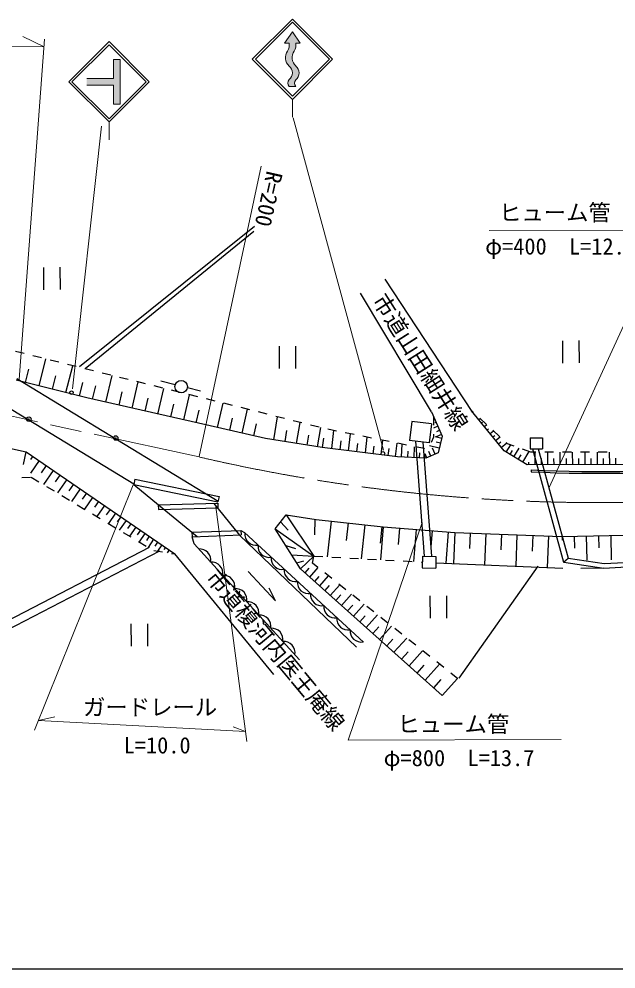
# Model space of a CAD drawing. Units: millimetres, scale not verified. Extents: x 40000 to 680000, y 20000 to 380000.
# Drawn here: x 197178 to 263956, y 205000 to 311354 of the extents above; entities that cross this region are included whole.
import ezdxf
from ezdxf.enums import TextEntityAlignment as Align

# ---------------------------------------------------------------- set-up
doc = ezdxf.new("R2010")
doc.units = ezdxf.units.MM
doc.header["$LTSCALE"] = 1000
doc.header["$PDMODE"] = 32
doc.header["$PDSIZE"] = 500
doc.linetypes.add('CHAIN', pattern=[18.5, 12, -1.5, 3.5, -1.5])
for name, color, linetype, lineweight in [('M-BGD', 7, 'Continuous', 25), ('M-BMK', 2, 'CHAIN', 13), ('M-STR-HTXT', 7, 'Continuous', 13), ('M-TTL-BAND', 7, 'Continuous', 25)]:
    doc.layers.add(name, color=color, linetype=linetype, lineweight=lineweight)
doc.layers.add('M-OTRS', color=6, linetype='Continuous')
doc.styles.add('ＭＳ ゴシック', font='')
doc.styles.get('ＭＳ ゴシック').set_extended_font_data('MS Gothic')

msp = doc.modelspace()

# ---------------------------------------------------------------- hatches: boundary and pattern name
at = {"layer": 'M-STR-HTXT'}
for points in [[(227759, 309903), (226884, 308653), (227384, 308653), (227392, 308606), (227398, 308560), (227402, 308513), (227404, 308466), (227405, 308419), (227404, 308373), (227401, 308326), (227396, 308279), (227389, 308233), (227381, 308187), (227370, 308141), (227358, 308096), (227344, 308051), (227328, 308007), (227311, 307963), (227292, 307920), (227271, 307878), (227249, 307837), (227225, 307797), (227199, 307758), (227196, 307753), (227169, 307710), (227143, 307665), (227119, 307620), (227097, 307574), (227077, 307527), (227059, 307479), (227042, 307430), (227028, 307381), (227015, 307331), (227004, 307281), (226996, 307231), (226989, 307180), (226984, 307129), (226981, 307078), (226981, 307026), (226982, 306975), (226985, 306924), (226991, 306873), (226998, 306822), (227007, 306772), (227019, 306722), (227032, 306672), (227047, 306623), (227064, 306575), (227083, 306527), (227104, 306480), (227127, 306434), (227151, 306389), (227178, 306345), (227205, 306302), (227235, 306260), (227266, 306220), (227299, 306180), (227333, 306142), (227369, 306106), (227384, 306091), (227413, 306068), (227442, 306043), (227469, 306017), (227496, 305990), (227521, 305962), (227545, 305933), (227569, 305903), (227591, 305873), (227611, 305841), (227631, 305809), (227649, 305776), (227666, 305742), (227681, 305707), (227695, 305672), (227708, 305637), (227720, 305601), (227730, 305564), (227738, 305527), (227745, 305490), (227751, 305453), (227755, 305415), (227758, 305378), (227759, 305340), (227758, 305302), (227757, 305264), (227753, 305227), (227749, 305189), (227742, 305152), (227735, 305115), (227726, 305078), (227715, 305042), (227703, 305006), (227690, 304971), (227675, 304936), (227659, 304902), (227641, 304869), (227623, 304836), (227603, 304804), (227581, 304772), (227559, 304742), (227535, 304713), (227511, 304684), (227485, 304657), (227458, 304630), (227430, 304605), (227401, 304580), (227384, 304567), (227369, 304546), (227355, 304524), (227343, 304502), (227331, 304480), (227319, 304457), (227309, 304434), (227300, 304410), (227292, 304386), (227284, 304361), (227278, 304337), (227272, 304312), (227268, 304287), (227264, 304261), (227262, 304236), (227261, 304211), (227260, 304185), (227261, 304160), (227262, 304134), (227265, 304109), (227268, 304084), (227273, 304058), (227278, 304034), (227285, 304009), (227292, 303985), (227300, 303960), (227310, 303937), (227320, 303913), (227331, 303890), (227343, 303868), (227356, 303846), (227370, 303825), (227384, 303805), (228134, 303805), (228120, 303824), (228106, 303844), (228093, 303865), (228082, 303886), (228071, 303908), (228061, 303930), (228051, 303952), (228043, 303975), (228036, 303998), (228029, 304022), (228023, 304045), (228019, 304069), (228015, 304093), (228012, 304117), (228010, 304141), (228009, 304166), (228009, 304190), (228010, 304214), (228012, 304238), (228015, 304262), (228019, 304286), (228024, 304310), (228030, 304334), (228036, 304357), (228044, 304380), (228052, 304403), (228062, 304425), (228072, 304447), (228083, 304469), (228095, 304490), (228108, 304511), (228121, 304531), (228134, 304549), (228164, 304573), (228193, 304599), (228221, 304625), (228247, 304653), (228273, 304682), (228297, 304712), (228321, 304742), (228343, 304774), (228364, 304806), (228383, 304839), (228401, 304873), (228418, 304908), (228434, 304943), (228448, 304979), (228460, 305016), (228472, 305053), (228481, 305090), (228490, 305127), (228496, 305165), (228502, 305203), (228506, 305242), (228508, 305280), (228509, 305319), (228508, 305357), (228506, 305396), (228502, 305434), (228497, 305472), (228490, 305510), (228482, 305548), (228472, 305585), (228461, 305622), (228448, 305659), (228434, 305694), (228419, 305730), (228402, 305764), (228384, 305798), (228365, 305832), (228344, 305864), (228322, 305896), (228299, 305927), (228274, 305956), (228249, 305985), (228222, 306013), (228194, 306040), (228166, 306065), (228136, 306090), (228133, 306092), (228097, 306128), (228062, 306166), (228028, 306205), (227997, 306245), (227966, 306287), (227938, 306329), (227911, 306373), (227886, 306417), (227863, 306463), (227841, 306510), (227821, 306557), (227804, 306605), (227788, 306654), (227774, 306703), (227762, 306753), (227751, 306803), (227743, 306854), (227737, 306905), (227733, 306956), (227731, 307007), (227731, 307058), (227733, 307109), (227737, 307160), (227743, 307211), (227751, 307262), (227761, 307312), (227772, 307362), (227786, 307411), (227802, 307460), (227820, 307508), (227839, 307556), (227861, 307602), (227884, 307648), (227909, 307693), (227936, 307737), (227946, 307753), (227972, 307792), (227996, 307832), (228019, 307874), (228040, 307916), (228059, 307958), (228077, 308002), (228092, 308046), (228106, 308091), (228119, 308136), (228129, 308181), (228138, 308228), (228145, 308274), (228150, 308321), (228154, 308367), (228155, 308414), (228155, 308461), (228152, 308508), (228148, 308555), (228142, 308601), (228135, 308647), (228134, 308653), (228634, 308653)], [(204748, 304704), (207748, 304704), (207748, 306829), (208498, 306829), (208498, 301829), (207748, 301829), (207748, 303954), (204748, 303954)]]:
    msp.add_hatch(color=256, dxfattribs=at).paths.add_polyline_path(points)

# ---------------------------------------------------------------- linework, layer by layer
at = {"layer": 'M-BGD'}
for p, q in [((203933, 272439), (223537, 288177)), ((204564, 272242), (223458, 287586)), ((199912, 283545), (199925, 281045)), ((201800, 281055), (201787, 283555)), ((247883, 267425), (238131, 282231)), ((243327, 267365), (235370, 280653)), ((226261, 274710), (226274, 272210)), ((228149, 272220), (228136, 274719)), ((257974, 275341), (257988, 272841)), ((259863, 272851), (259849, 275351)), ((197753, 273893), (196783, 274135)), ((199694, 273410), (198724, 273652)), ((188257, 272567), (210031, 259314)), ((199414, 270277), (200168, 273292)), ((201635, 272927), (200665, 273169)), ((202430, 269523), (203184, 272542)), ((203576, 272444), (202606, 272686)), ((197907, 270654), (198283, 272161)), ((200922, 269900), (201299, 271409)), ((205517, 271961), (204546, 272203)), ((207458, 271479), (206487, 271720)), ((206906, 268452), (207588, 271446)), ((209398, 270996), (208428, 271237)), ((160702, 270871), (197977, 262903)), ((204750, 268943), (196861, 270915)), ((196936, 271089), (219446, 257387)), ((203939, 269146), (204316, 270656)), ((205409, 268793), (205753, 270305)), ((209841, 267783), (210510, 270719)), ((211339, 270513), (210369, 270754)), ((213280, 270030), (212310, 270271)), ((214647, 270413), (213040, 270827)), ((208374, 268118), (208711, 269600)), ((212720, 267128), (213375, 270006)), ((215221, 269547), (214250, 269788)), ((215598, 266472), (216241, 269293)), ((216018, 270087), (217477, 269722)), ((217162, 269064), (216191, 269305)), ((218082, 265906), (204750, 268943)), ((211281, 267455), (211612, 268909)), ((214159, 266800), (214484, 268225)), ((219102, 268578), (218132, 268822)), ((219382, 265614), (219998, 268353)), ((221041, 268091), (220072, 268335)), ((217009, 266151), (217327, 267547)), ((222981, 267603), (222011, 267847)), ((222122, 264998), (222722, 267668)), ((224921, 267115), (223951, 267359)), ((243327, 267365), (244530, 264644)), ((243428, 267137), (243424, 267135)), ((251433, 263007), (247804, 267503)), ((247978, 267337), (247883, 267425)), ((247979, 267287), (248007, 267310)), ((224748, 264407), (218082, 265906)), ((220752, 265306), (221056, 266658)), ((223457, 264698), (223753, 266016)), ((225669, 264258), (226084, 266823)), ((226860, 266627), (225890, 266871)), ((228800, 266140), (227830, 266383)), ((228234, 263844), (228612, 266187)), ((230739, 265652), (229770, 265896)), ((241122, 266302), (240863, 264158)), ((243302, 266039), (241122, 266302)), ((243302, 266039), (243043, 263894)), ((243524, 266872), (243532, 265872)), ((243630, 266679), (243526, 266633)), ((243832, 266222), (243681, 266155)), ((248293, 266898), (248336, 266933)), ((248607, 266509), (248751, 266625)), ((249450, 265983), (248714, 266660)), ((248921, 266120), (249022, 266201)), ((249235, 265731), (249495, 265941)), ((226952, 264051), (227150, 265278)), ((230576, 263466), (230922, 265606)), ((232693, 265224), (231712, 265420)), ((232155, 263253), (232403, 265282)), ((234654, 264832), (233673, 265028)), ((234041, 263022), (234272, 264909)), ((244034, 265765), (243535, 265544)), ((243541, 264872), (243544, 264525)), ((244439, 264850), (243840, 264585)), ((244237, 265308), (243888, 265154)), ((249549, 265341), (249708, 265470)), ((249863, 264952), (250239, 265256)), ((250922, 264628), (250186, 265305)), ((231099, 263382), (224748, 264407)), ((229405, 263655), (229586, 264776)), ((231140, 263377), (231269, 264431)), ((233098, 263138), (233218, 264116)), ((234984, 262907), (235095, 263815)), ((236615, 264440), (235634, 264636)), ((235927, 262792), (236140, 264535)), ((238576, 264048), (237596, 264244)), ((237670, 262579), (237867, 264190)), ((239280, 262383), (239462, 263871)), ((240537, 263655), (239557, 263852)), ((239949, 262334), (240019, 263759)), ((243043, 263894), (240863, 264158)), ((241524, 264078), (242517, 251213)), ((242334, 263980), (243320, 251203)), ((243544, 264525), (243268, 263934)), ((244467, 264394), (243742, 264577)), ((244330, 263852), (243838, 263977)), ((244530, 264644), (244057, 262770)), ((250177, 264563), (250394, 264739)), ((250491, 264174), (250984, 264572)), ((250805, 263785), (251080, 264007)), ((251119, 263396), (251728, 263887)), ((251827, 263796), (251658, 263951)), ((252551, 263533), (251827, 263796)), ((254362, 264470), (254347, 263247)), ((254362, 264470), (255743, 264453)), ((255743, 264453), (255728, 263230)), ((197950, 262909), (197643, 261471)), ((197977, 262903), (214622, 251464)), ((198002, 262886), (197985, 262862)), ((239501, 262356), (231099, 263382)), ((236799, 262686), (236901, 263524)), ((238475, 262481), (238570, 263256)), ((240662, 262299), (240694, 262958)), ((241374, 262263), (241434, 263476)), ((242499, 263263), (241518, 263459)), ((241981, 262234), (242008, 262795)), ((242550, 263294), (242499, 263263)), ((244057, 262770), (242696, 262198)), ((243250, 262431), (243035, 262943)), ((244193, 263311), (243110, 263584)), ((243711, 262625), (243420, 263318)), ((254036, 261429), (251433, 263007)), ((251684, 262854), (252178, 263668)), ((252112, 262595), (252384, 263045)), ((252539, 262336), (253136, 263320)), ((254430, 262849), (253491, 263191)), ((253523, 261740), (254238, 262919)), ((254347, 263247), (255728, 263230)), ((254978, 262849), (254430, 262849)), ((254619, 263244), (258094, 250547)), ((254914, 261434), (254907, 262849)), ((255243, 263236), (258594, 250993)), ((256978, 262849), (255978, 262849)), ((256322, 261441), (256314, 262849)), ((257722, 261449), (257715, 262849)), ((258978, 262849), (257978, 262849)), ((259115, 261456), (259108, 262849)), ((260978, 262849), (259978, 262849)), ((260500, 261464), (260493, 262849)), ((261878, 261471), (261871, 262849)), ((262978, 262849), (261978, 262849)), ((263249, 261478), (263242, 262849)), ((199421, 261911), (198446, 260492)), ((198711, 262399), (198463, 262038)), ((242696, 262198), (239501, 262356)), ((242587, 262204), (242610, 262663)), ((242789, 262237), (242609, 262665)), ((253031, 262038), (253359, 262579)), ((254207, 261430), (254205, 261731)), ((255618, 261438), (255614, 262143)), ((257022, 261445), (257018, 262147)), ((258419, 261453), (258415, 262151)), ((259808, 261460), (259804, 262155)), ((261189, 261467), (261186, 262158)), ((262564, 261475), (262560, 262162)), ((263934, 261482), (263930, 262183)), ((200216, 261365), (199653, 260545)), ((201011, 260818), (199918, 259228)), ((268749, 261508), (254036, 261429)), ((254476, 260867), (254467, 260667)), ((197476, 260037), (198475, 260062)), ((198529, 260063), (199386, 259548)), ((201760, 260303), (201230, 259531)), ((202510, 259788), (201480, 258289)), ((210143, 259842), (210021, 259255)), ((210143, 259842), (219550, 257890)), ((200243, 259033), (201100, 258518)), ((203259, 259273), (202760, 258547)), ((204008, 258758), (203041, 257351)), ((210021, 259255), (219428, 257302)), ((210021, 259255), (212774, 256948)), ((201957, 258002), (202814, 257487)), ((204712, 258275), (204243, 257592)), ((205416, 257791), (204508, 256469)), ((219550, 257890), (219428, 257302)), ((203671, 256972), (204528, 256457)), ((206077, 257337), (205637, 256696)), ((206738, 256883), (205885, 255641)), ((207358, 256456), (206945, 255854)), ((212752, 256947), (219419, 257144)), ((212752, 256947), (212767, 256447)), ((212767, 256447), (219433, 256645)), ((212774, 256948), (217089, 253417)), ((218965, 257125), (221844, 253585)), ((219419, 257144), (219433, 256645)), ((205385, 255941), (206242, 255426)), ((207979, 256030), (207178, 254864)), ((208562, 255629), (208174, 255064)), ((225825, 254285), (227047, 255862)), ((227047, 255862), (230410, 255330)), ((227047, 255862), (230173, 251228)), ((230281, 255344), (230242, 253614)), ((207100, 254911), (207957, 254396)), ((209145, 255228), (208393, 254134)), ((209692, 254852), (209328, 254322)), ((210240, 254476), (209533, 253448)), ((228665, 249808), (225825, 254285)), ((225825, 254285), (230173, 251228)), ((226429, 255064), (227284, 254127)), ((232088, 255144), (231646, 251147)), ((233982, 254935), (233767, 252988)), ((235877, 254726), (235458, 250937)), ((237771, 254516), (237568, 252674)), ((237904, 254502), (237614, 250818)), ((239746, 254356), (239603, 252536)), ((241588, 254211), (241305, 250615)), ((208814, 253881), (209671, 253365)), ((210754, 254123), (210411, 253624)), ((211268, 253770), (210604, 252804)), ((211751, 253438), (211429, 252970)), ((216521, 253897), (222004, 254094)), ((216521, 253897), (216539, 253397)), ((216539, 253397), (222022, 253594)), ((216752, 252589), (216539, 253397)), ((221844, 253585), (234936, 241031)), ((222004, 254094), (222022, 253594)), ((222004, 254094), (222393, 253851)), ((222393, 253851), (235725, 241584)), ((243386, 254070), (243246, 252292)), ((245185, 253928), (244909, 250431)), ((245912, 253870), (245786, 250395)), ((247649, 253807), (247586, 252065)), ((249387, 253744), (249260, 250251)), ((251134, 253681), (251070, 251929)), ((252881, 253617), (252753, 250105)), ((254637, 253554), (254573, 251793)), ((256393, 253490), (256265, 249960)), ((257934, 253438), (257942, 253000)), ((259284, 253462), (259308, 252119)), ((260634, 253486), (260681, 250786)), ((261998, 253510), (262022, 252153)), ((263363, 253534), (263411, 250805)), ((211743, 252174), (190482, 241169)), ((210528, 252850), (211385, 252335)), ((212233, 253106), (211610, 252199)), ((212687, 252795), (212385, 252355)), ((213140, 252483), (212658, 251781)), ((213552, 252200), (213378, 251947)), ((228546, 239611), (216752, 252589)), ((227021, 252399), (228112, 252076)), ((212887, 251780), (191271, 240578)), ((212252, 251847), (213239, 251687)), ((213964, 251917), (213750, 251605)), ((214226, 251528), (214622, 251464)), ((214376, 251633), (214336, 251575)), ((225667, 237974), (214622, 251464)), ((227673, 251371), (230173, 251228)), ((228665, 249808), (230173, 251228)), ((230006, 250439), (230173, 251228)), ((230173, 251228), (231172, 251173)), ((232170, 251118), (233169, 251063)), ((234167, 251008), (235166, 250953)), ((242295, 251216), (242279, 249896)), ((242295, 251216), (243813, 251197)), ((243813, 251197), (243797, 249878)), ((262636, 250380), (276797, 251188)), ((228239, 250478), (229020, 250695)), ((229695, 248885), (230637, 249936)), ((230610, 249958), (230006, 250439)), ((236164, 250898), (237163, 250843)), ((238161, 250788), (239160, 250733)), ((240158, 250678), (241157, 250623)), ((242155, 250568), (242287, 250561)), ((243804, 250477), (258021, 249887)), ((255211, 250104), (246375, 237560)), ((258094, 250547), (258594, 250993)), ((258109, 250561), (262613, 249877)), ((258594, 250993), (262636, 250380)), ((262613, 249877), (276825, 250689)), ((222827, 249492), (225864, 246218)), ((244521, 235608), (228665, 249808)), ((229170, 249355), (229627, 249866)), ((230254, 248385), (230739, 248927)), ((230812, 247885), (231811, 249001)), ((232175, 248712), (231392, 249335)), ((242279, 249896), (243797, 249878)), ((262561, 249885), (260013, 249827)), ((231404, 247354), (231920, 247930)), ((231997, 246824), (233058, 248009)), ((233739, 247466), (232957, 248089)), ((225864, 246218), (225154, 247638)), ((232626, 246260), (233173, 246871)), ((233255, 245697), (234382, 246955)), ((235304, 246221), (234522, 246844)), ((243143, 246783), (243157, 244283)), ((245032, 244293), (245018, 246793)), ((233923, 245099), (234504, 245747)), ((234591, 244501), (235787, 245836)), ((236009, 243231), (237278, 244649)), ((236869, 244975), (236086, 245598)), ((209694, 243627), (209708, 241127)), ((211583, 241137), (211569, 243637)), ((235300, 243866), (235916, 244554)), ((238433, 243729), (237651, 244352)), ((236761, 242557), (237416, 243288)), ((237514, 241883), (238862, 243388)), ((239998, 242484), (239216, 243107)), ((238313, 241167), (239008, 241943)), ((239112, 240452), (240543, 242050)), ((241563, 241238), (240780, 241861)), ((239960, 239692), (240698, 240516)), ((240808, 238933), (242328, 240629)), ((243127, 239992), (242345, 240615)), ((244692, 238747), (243910, 239370)), ((241709, 238126), (242492, 239001)), ((242609, 237320), (244222, 239121)), ((243565, 236464), (244397, 237392)), ((244521, 235608), (246233, 237520)), ((246257, 237501), (245474, 238124))]:
    msp.add_line(p, q, dxfattribs=at)
for points in [[(230410, 255330), (237904, 254502), (245912, 253870), (257863, 253437)], [(257863, 253437), (266778, 253594), (275692, 254304), (278927, 251543)]]:
    msp.add_lwpolyline(points, dxfattribs=at)
for centre, radius in [((215316, 270201), 700), ((203050, 269525), 200), ((237880, 262721), 200)]:
    msp.add_circle(centre, radius, dxfattribs=at)
for centre, radius, start, end in [((262294, 434840), 174349, 267.42725, 282.29965), ((262294, 434840), 174149, 267.42725, 282.29965), ((223680, 253686), 1250, 174.25217, 280.51237), ((225152, 252332), 1250, 174.25217, 280.51237), ((217386, 250776), 1250, 349.13492, 95.39512), ((226623, 250977), 1250, 174.25217, 280.51237), ((218731, 249296), 1250, 349.13492, 95.39512), ((220077, 247816), 1250, 349.13492, 95.39512), ((228095, 249623), 1250, 174.25217, 280.51237), ((229567, 248269), 1250, 174.25217, 280.51237), ((221422, 246336), 1250, 349.13492, 95.39512), ((231039, 246915), 1250, 174.25217, 280.51237), ((222767, 244855), 1250, 349.13492, 95.39512), ((232510, 245561), 1250, 174.25217, 280.51237), ((224112, 243375), 1250, 349.13492, 95.39512), ((233982, 244206), 1250, 174.25217, 280.51237), ((225457, 241895), 1250, 349.13492, 95.39512), ((235454, 242852), 1250, 174.25217, 280.51237), ((226802, 240415), 1250, 349.13492, 95.39512)]:
    msp.add_arc(centre, radius, start, end, dxfattribs=at)
at = {"layer": 'M-BMK'}
msp.add_line((217328, 262321), (168923, 272843), dxfattribs=at)
msp.add_arc((261829, 453640), 196426, 256.90579, 270.93278, dxfattribs=at)
at = {"layer": 'M-OTRS'}
for p in [(198279, 266561), (207996, 264445)]:
    msp.add_point(p, dxfattribs=at)
at = {"layer": 'M-STR-HTXT'}
for p, q in [((223259, 306854), (227759, 311354)), ((223613, 306854), (227759, 311001)), ((232260, 306854), (227759, 311354)), ((231906, 306854), (227759, 311001)), ((226884, 308653), (227759, 309903)), ((227759, 309903), (228634, 308653)), ((197203, 270984), (200043, 309088)), ((199979, 308231), (197597, 309403)), ((202748, 304330), (207248, 308830)), ((203102, 304330), (207248, 308476)), ((211749, 304329), (207248, 308830)), ((211395, 304329), (207248, 308476)), ((226884, 308653), (227384, 308653)), ((228134, 308653), (228634, 308653)), ((176019, 308373), (199979, 308231)), ((208498, 306829), (207748, 306829)), ((207748, 304704), (207748, 306829)), ((208498, 301829), (208498, 306829)), ((223259, 306854), (227759, 302353)), ((223613, 306854), (227759, 302707)), ((227759, 302707), (231906, 306854)), ((227760, 302354), (232260, 306854)), ((202748, 304330), (207248, 299829)), ((203102, 304330), (207248, 300183)), ((207748, 304704), (204748, 304704)), ((207248, 300183), (211395, 304329)), ((207249, 299829), (211749, 304329)), ((207748, 303954), (204748, 303954)), ((207748, 301829), (207748, 303954)), ((228134, 303805), (227384, 303805)), ((227759, 302353), (227759, 300353)), ((208498, 301829), (207748, 301829)), ((237954, 263071), (227856, 300307)), ((203164, 269934), (206398, 299360)), ((207248, 299829), (207248, 297829)), ((217324, 262381), (224267, 294883)), ((269702, 287709), (249787, 287665)), ((256448, 258836), (269702, 287709)), ((209948, 259186), (198904, 231732)), ((219178, 256740), (222649, 230470)), ((242293, 255005), (234009, 230628)), ((199348, 232836), (201192, 233231)), ((199348, 232836), (222501, 231590)), ((222501, 231590), (221150, 232127)), ((234009, 230628), (257834, 230707))]:
    msp.add_line(p, q, dxfattribs=at)
for centre, radius, start, end in [((226211, 308428), 1194, 325.59426, 10.8565), ((226961, 308428), 1194, 325.60114, 10.85457), ((228286, 307035), 1306, 146.61414, 226.26108), ((229036, 307035), 1305, 146.60657, 226.22181), ((226797, 305329), 962, 307.59913, 52.40087), ((227527, 305320), 981, 308.18199, 51.89869), ((227909, 304186), 649, 144.05104, 215.94576), ((228627, 304176), 618, 142.95174, 216.9996)]:
    msp.add_arc(centre, radius, start, end, dxfattribs=at)
at = {"layer": 'M-TTL-BAND'}
msp.add_line((40000, 205000), (579000, 205000), dxfattribs=at)

# ---------------------------------------------------------------- texts
at = {"layer": 'M-BGD', "style": 'ＭＳ ゴシック'}
for s, rotation, p in [('市道山田細井線', 302.384, (236170, 279573)), ('市道榎河内医王庵線', 309.758, (217547, 248427))]:
    msp.add_text(s, height=1833, rotation=rotation, dxfattribs=at).set_placement(p, align=Align.BOTTOM_LEFT)
at = {"layer": 'M-STR-HTXT', "style": 'ＭＳ ゴシック'}
msp.add_text('R=200', height=1833, rotation=257.412, dxfattribs=at).set_placement((223685, 291521), align=Align.BOTTOM_CENTER)
for s, p in [('ヒューム管', (257124, 288220)), ('φ=400\u3000L=12.4', (257756, 284434)), ('ガードレール', (211842, 232840)), ('ヒューム管', (245764, 230947)), ('L=10.0', (212631, 228580)), ('φ=800\u3000L=13.7', (246396, 227160))]:
    msp.add_text(s, height=1833, dxfattribs=at).set_placement(p, align=Align.BOTTOM_CENTER)

doc.saveas('drawing.dxf')
